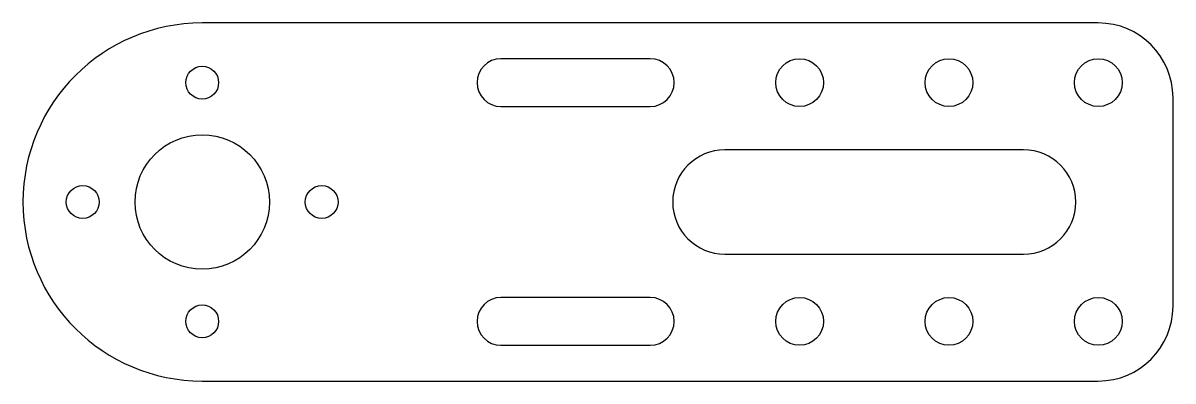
# Model space of a CAD drawing. Header units: millimetres. Extents: x -12 to 65, y -12 to 12.
import ezdxf

# ---------------------------------------------------------------- set-up
doc = ezdxf.new("R2010")
doc.units = ezdxf.units.MM

msp = doc.modelspace()

# ---------------------------------------------------------------- linework, layer by layer
at = {"color": 7, "linetype": 'Continuous', "lineweight": 25}
for p, q in [((60, 12), (0, 12)), ((30, 9.6), (20, 9.6)), ((65, -7), (65, 7)), ((20, 6.4), (30, 6.4)), ((55, 3.5), (35, 3.5)), ((35, -3.5), (55, -3.5)), ((30, -6.4), (20, -6.4)), ((20, -9.6), (30, -9.6)), ((0, -12), (60, -12))]:
    msp.add_line(p, q, dxfattribs=at)
for centre, radius in [((40, 8), 1.6), ((50, 8), 1.6), ((60, 8), 1.6), ((0, 8), 1.1), ((0, 0), 4.5), ((-8, 0), 1.1), ((8, 0), 1.1), ((0, -8), 1.1), ((40, -8), 1.6), ((50, -8), 1.6), ((60, -8), 1.6)]:
    msp.add_circle(centre, radius, dxfattribs=at)
for centre, radius, start, end in [((0, 0), 12, 90, 270), ((60, 7), 5, 0, 90), ((20, 8), 1.6, 90, 270), ((30, 8), 1.6, 270, 90), ((35, 0), 3.5, 90, 270), ((55, 0), 3.5, 270, 90), ((20, -8), 1.6, 90, 270), ((30, -8), 1.6, 270, 90), ((60, -7), 5, 270, 0)]:
    msp.add_arc(centre, radius, start, end, dxfattribs=at)

doc.saveas('drawing.dxf')
